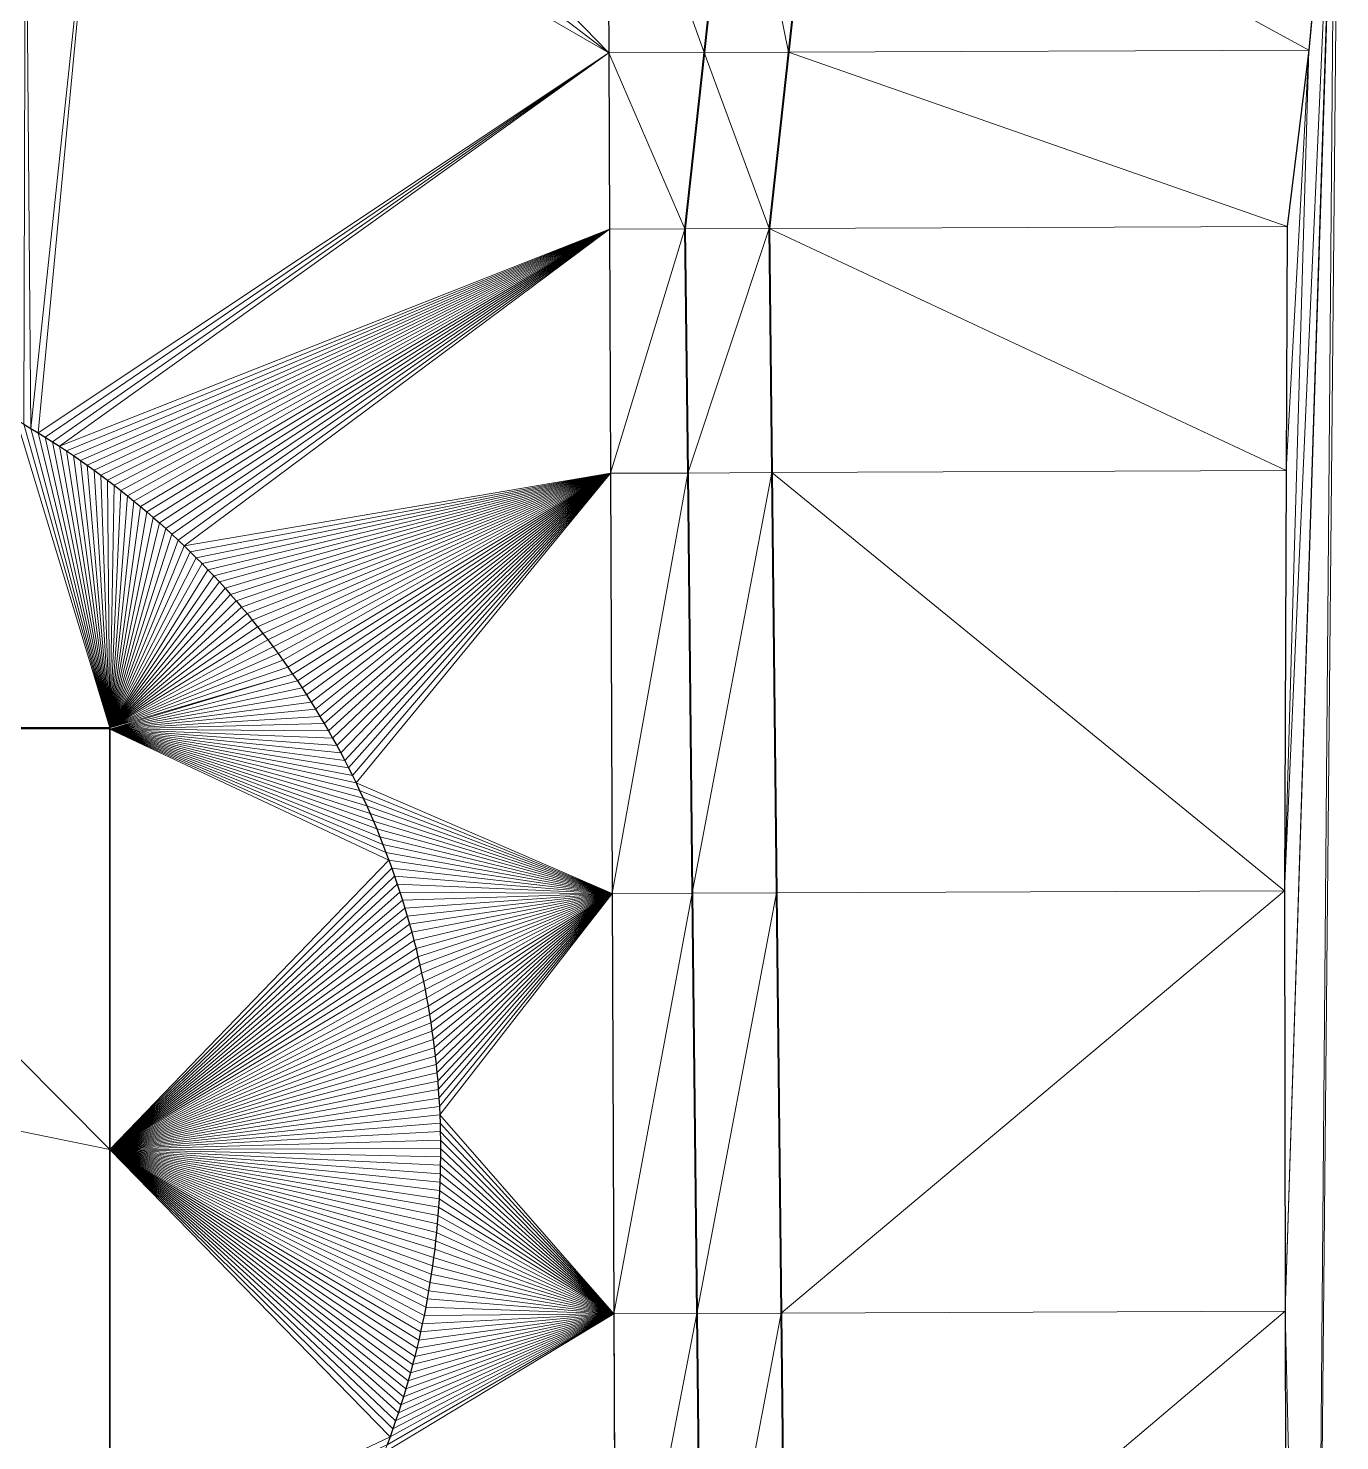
# Model space of a CAD drawing. Header units: metres. Extents: x 246428 to 246884, y 7418966 to 7419490.
# Drawn here: x 246868.33 to 246883.92, y 7419378 to 7419394.8 of the extents above; entities that cross this region are included whole.
import ezdxf

# ---------------------------------------------------------------- set-up
doc = ezdxf.new("R2010")
doc.units = ezdxf.units.M
doc.linetypes.add('blank name', pattern=[0])
doc.linetypes.add('HIDDEN', pattern=[9.525, 6.35, -3.175])
doc.layers.add('_12D_UNMAPPED', color=7, linetype='Continuous')
for name, color, linetype, lineweight in [('BATTER', 250, 'HIDDEN', 25), ('DRAINAGE_SWALE', 7, 'CHANNEL_DASHDOT_X4', 40), ('GRADELINES', 250, 'HIDDEN', 25), ('MISC_PATHS', 7, 'Continuous', 35)]:
    doc.layers.add(name, color=color, linetype=linetype, lineweight=lineweight)
doc.layers.add('KERB_BACK', color=7, linetype='Continuous', lineweight=35, true_color=0x5fd2ff)
doc.styles.get("Standard").update_dxf_attribs({"font": 'romans.shx', "width": 0.65})
doc.linetypes.add('CHANNEL_DASHDOT_X4', pattern='A,6,-1,1,-1,0.004,[">",Standard,S=4,R=0,X=0,Y=-1.7144],0.004,1,-1,6,-1,1,-1', length=20.008)

msp = doc.modelspace()

# ---------------------------------------------------------------- linework, layer by layer
at = {"layer": '_12D_UNMAPPED', "color": 3, "linetype": 'blank name', "lineweight": 0}
for points in [[(246883.922, 7419399.855, 37.561), (246883.6, 7419365.72, 37.679), (246883.865, 7419397.897, 37.592)], [(246875.231, 7419394.509, 36.38), (246870.108, 7419398.421, 36.586), (246871.014, 7419398.846, 36.576)], [(246875.218, 7419397.725, 36.455), (246875.231, 7419394.509, 36.38), (246871.014, 7419398.846, 36.576)], [(246875.231, 7419394.509, 36.38), (246869.203, 7419397.996, 36.596), (246870.108, 7419398.421, 36.586)], [(246868.362, 7419390.042, 36.398), (246868.298, 7419397.572, 36.606), (246869.203, 7419397.996, 36.596)], [(246868.448, 7419389.99, 36.398), (246868.362, 7419390.042, 36.398), (246869.203, 7419397.996, 36.596)], [(246868.448, 7419389.99, 36.398), (246869.203, 7419397.996, 36.596), (246875.231, 7419394.509, 36.38)], [(246883.6, 7419365.72, 37.679), (246883.272, 7419379.541, 37.648), (246883.865, 7419397.897, 37.592)], [(246883.865, 7419397.897, 37.592), (246883.272, 7419379.541, 37.648), (246883.854, 7419397.759, 37.593)], [(246875.218, 7419397.725, 36.455), (246876.72, 7419397.731, 36.079), (246876.367, 7419394.513, 36.096)], [(246875.231, 7419394.509, 36.38), (246875.218, 7419397.725, 36.455), (246876.367, 7419394.513, 36.096)], [(246876.367, 7419394.513, 36.096), (246876.72, 7419397.731, 36.079), (246877.367, 7419394.517, 36.076)], [(246876.72, 7419397.731, 36.079), (246877.72, 7419397.735, 36.059), (246877.367, 7419394.517, 36.076)], [(246877.367, 7419394.517, 36.076), (246877.72, 7419397.735, 36.059), (246883.554, 7419394.542, 37.622)], [(246877.72, 7419397.735, 36.059), (246883.854, 7419397.759, 37.593), (246883.554, 7419394.542, 37.622)], [(246883.272, 7419379.541, 37.648), (246883.264, 7419384.541, 37.635), (246883.854, 7419397.759, 37.593)], [(246883.854, 7419397.759, 37.593), (246883.264, 7419384.541, 37.635), (246883.554, 7419394.542, 37.622)], [(246868.362, 7419390.042, 36.398), (246868.276, 7419390.093, 36.399), (246868.298, 7419397.572, 36.606)], [(246877.367, 7419394.517, 36.076), (246883.554, 7419394.542, 37.622), (246883.298, 7419392.444, 37.626)], [(246883.264, 7419384.541, 37.635), (246883.285, 7419389.541, 37.63), (246883.554, 7419394.542, 37.622)], [(246883.554, 7419394.542, 37.622), (246883.285, 7419389.541, 37.63), (246883.298, 7419392.444, 37.626)], [(246868.533, 7419389.937, 36.398), (246868.448, 7419389.99, 36.398), (246875.231, 7419394.509, 36.38)], [(246868.618, 7419389.884, 36.398), (246868.533, 7419389.937, 36.398), (246875.231, 7419394.509, 36.38)], [(246868.702, 7419389.83, 36.397), (246868.618, 7419389.884, 36.398), (246875.231, 7419394.509, 36.38)], [(246868.702, 7419389.83, 36.397), (246875.231, 7419394.509, 36.38), (246875.239, 7419392.412, 36.331)], [(246875.231, 7419394.509, 36.38), (246876.367, 7419394.513, 36.096), (246876.137, 7419392.415, 36.106)], [(246875.239, 7419392.412, 36.331), (246875.231, 7419394.509, 36.38), (246876.137, 7419392.415, 36.106)], [(246876.137, 7419392.415, 36.106), (246876.367, 7419394.513, 36.096), (246877.137, 7419392.419, 36.086)], [(246876.367, 7419394.513, 36.096), (246877.367, 7419394.517, 36.076), (246877.137, 7419392.419, 36.086)], [(246877.137, 7419392.419, 36.086), (246877.367, 7419394.517, 36.076), (246883.298, 7419392.444, 37.626)], [(246868.785, 7419389.775, 36.397), (246868.702, 7419389.83, 36.397), (246875.239, 7419392.412, 36.331)], [(246868.868, 7419389.719, 36.397), (246868.785, 7419389.775, 36.397), (246875.239, 7419392.412, 36.331)], [(246868.95, 7419389.662, 36.397), (246868.868, 7419389.719, 36.397), (246875.239, 7419392.412, 36.331)], [(246869.032, 7419389.604, 36.397), (246868.95, 7419389.662, 36.397), (246875.239, 7419392.412, 36.331)], [(246869.113, 7419389.546, 36.396), (246869.032, 7419389.604, 36.397), (246875.239, 7419392.412, 36.331)], [(246869.194, 7419389.487, 36.396), (246869.113, 7419389.546, 36.396), (246875.239, 7419392.412, 36.331)], [(246869.274, 7419389.427, 36.396), (246869.194, 7419389.487, 36.396), (246875.239, 7419392.412, 36.331)], [(246869.353, 7419389.366, 36.396), (246869.274, 7419389.427, 36.396), (246875.239, 7419392.412, 36.331)], [(246869.432, 7419389.304, 36.396), (246869.353, 7419389.366, 36.396), (246875.239, 7419392.412, 36.331)], [(246869.51, 7419389.242, 36.395), (246869.432, 7419389.304, 36.396), (246875.239, 7419392.412, 36.331)], [(246869.587, 7419389.179, 36.395), (246869.51, 7419389.242, 36.395), (246875.239, 7419392.412, 36.331)], [(246869.664, 7419389.115, 36.395), (246869.587, 7419389.179, 36.395), (246875.239, 7419392.412, 36.331)], [(246869.741, 7419389.05, 36.395), (246869.664, 7419389.115, 36.395), (246875.239, 7419392.412, 36.331)], [(246869.816, 7419388.984, 36.395), (246869.741, 7419389.05, 36.395), (246875.239, 7419392.412, 36.331)], [(246869.891, 7419388.918, 36.395), (246869.816, 7419388.984, 36.395), (246875.239, 7419392.412, 36.331)], [(246869.965, 7419388.851, 36.395), (246869.891, 7419388.918, 36.395), (246875.239, 7419392.412, 36.331)], [(246870.039, 7419388.784, 36.395), (246869.965, 7419388.851, 36.395), (246875.239, 7419392.412, 36.331)], [(246870.112, 7419388.715, 36.395), (246870.039, 7419388.784, 36.395), (246875.239, 7419392.412, 36.331)], [(246870.184, 7419388.646, 36.394), (246870.112, 7419388.715, 36.395), (246875.239, 7419392.412, 36.331)], [(246875.251, 7419389.509, 36.35), (246870.184, 7419388.646, 36.394), (246875.239, 7419392.412, 36.331)], [(246875.251, 7419389.509, 36.35), (246875.239, 7419392.412, 36.331), (246876.137, 7419392.415, 36.106)], [(246876.17, 7419389.512, 36.121), (246875.251, 7419389.509, 36.35), (246876.137, 7419392.415, 36.106)], [(246876.17, 7419389.512, 36.121), (246876.137, 7419392.415, 36.106), (246877.137, 7419392.419, 36.086)], [(246877.17, 7419389.517, 36.101), (246876.17, 7419389.512, 36.121), (246877.137, 7419392.419, 36.086)], [(246883.285, 7419389.541, 37.63), (246877.137, 7419392.419, 36.086), (246883.298, 7419392.444, 37.626)], [(246883.285, 7419389.541, 37.63), (246877.17, 7419389.517, 36.101), (246877.137, 7419392.419, 36.086)], [(246869.3, 7419386.481, 36.416), (246864.317, 7419386.481, 36.452), (246868.19, 7419390.143, 36.399)], [(246869.3, 7419386.481, 36.416), (246868.19, 7419390.143, 36.399), (246868.276, 7419390.093, 36.399)], [(246869.3, 7419386.481, 36.416), (246868.276, 7419390.093, 36.399), (246868.362, 7419390.042, 36.398)], [(246869.3, 7419386.481, 36.416), (246868.362, 7419390.042, 36.398), (246868.448, 7419389.99, 36.398)], [(246869.3, 7419386.481, 36.416), (246868.448, 7419389.99, 36.398), (246868.533, 7419389.937, 36.398)], [(246869.3, 7419386.481, 36.416), (246868.533, 7419389.937, 36.398), (246868.618, 7419389.884, 36.398)], [(246869.3, 7419386.481, 36.416), (246868.618, 7419389.884, 36.398), (246868.702, 7419389.83, 36.397)], [(246869.3, 7419386.481, 36.416), (246868.702, 7419389.83, 36.397), (246868.785, 7419389.775, 36.397)], [(246869.3, 7419386.481, 36.416), (246868.785, 7419389.775, 36.397), (246868.868, 7419389.719, 36.397)], [(246869.3, 7419386.481, 36.416), (246868.868, 7419389.719, 36.397), (246868.95, 7419389.662, 36.397)], [(246869.3, 7419386.481, 36.416), (246868.95, 7419389.662, 36.397), (246869.032, 7419389.604, 36.397)], [(246869.3, 7419386.481, 36.416), (246869.032, 7419389.604, 36.397), (246869.113, 7419389.546, 36.396)], [(246869.3, 7419386.481, 36.416), (246869.113, 7419389.546, 36.396), (246869.194, 7419389.487, 36.396)], [(246869.3, 7419386.481, 36.416), (246869.194, 7419389.487, 36.396), (246869.274, 7419389.427, 36.396)], [(246870.184, 7419388.646, 36.394), (246875.251, 7419389.509, 36.35), (246870.256, 7419388.576, 36.394)], [(246870.256, 7419388.576, 36.394), (246875.251, 7419389.509, 36.35), (246870.326, 7419388.505, 36.394)], [(246870.326, 7419388.505, 36.394), (246875.251, 7419389.509, 36.35), (246870.396, 7419388.434, 36.394)], [(246870.396, 7419388.434, 36.394), (246875.251, 7419389.509, 36.35), (246870.466, 7419388.362, 36.394)], [(246870.466, 7419388.362, 36.394), (246875.251, 7419389.509, 36.35), (246870.535, 7419388.289, 36.394)], [(246870.535, 7419388.289, 36.394), (246875.251, 7419389.509, 36.35), (246870.603, 7419388.216, 36.394)], [(246870.603, 7419388.216, 36.394), (246875.251, 7419389.509, 36.35), (246870.67, 7419388.142, 36.394)], [(246870.67, 7419388.142, 36.394), (246875.251, 7419389.509, 36.35), (246870.736, 7419388.067, 36.394)], [(246870.736, 7419388.067, 36.394), (246875.251, 7419389.509, 36.35), (246870.802, 7419387.992, 36.394)], [(246870.802, 7419387.992, 36.394), (246875.251, 7419389.509, 36.35), (246870.867, 7419387.916, 36.394)], [(246870.867, 7419387.916, 36.394), (246875.251, 7419389.509, 36.35), (246870.931, 7419387.839, 36.394)], [(246870.931, 7419387.839, 36.394), (246875.251, 7419389.509, 36.35), (246870.994, 7419387.762, 36.394)], [(246870.994, 7419387.762, 36.394), (246875.251, 7419389.509, 36.35), (246871.057, 7419387.684, 36.395)], [(246871.057, 7419387.684, 36.395), (246875.251, 7419389.509, 36.35), (246871.119, 7419387.605, 36.395)], [(246871.119, 7419387.605, 36.395), (246875.251, 7419389.509, 36.35), (246871.18, 7419387.526, 36.395)], [(246871.18, 7419387.526, 36.395), (246875.251, 7419389.509, 36.35), (246871.24, 7419387.446, 36.395)], [(246871.24, 7419387.446, 36.395), (246875.251, 7419389.509, 36.35), (246871.3, 7419387.366, 36.395)], [(246871.3, 7419387.366, 36.395), (246875.251, 7419389.509, 36.35), (246871.358, 7419387.285, 36.395)], [(246871.358, 7419387.285, 36.395), (246875.251, 7419389.509, 36.35), (246871.416, 7419387.204, 36.395)], [(246871.416, 7419387.204, 36.395), (246875.251, 7419389.509, 36.35), (246871.473, 7419387.121, 36.395)], [(246871.473, 7419387.121, 36.395), (246875.251, 7419389.509, 36.35), (246871.53, 7419387.039, 36.395)], [(246871.53, 7419387.039, 36.395), (246875.251, 7419389.509, 36.35), (246871.585, 7419386.955, 36.396)], [(246871.585, 7419386.955, 36.396), (246875.251, 7419389.509, 36.35), (246871.639, 7419386.872, 36.396)], [(246871.639, 7419386.872, 36.396), (246875.251, 7419389.509, 36.35), (246871.693, 7419386.787, 36.396)], [(246871.693, 7419386.787, 36.396), (246875.251, 7419389.509, 36.35), (246871.746, 7419386.702, 36.396)], [(246871.746, 7419386.702, 36.396), (246875.251, 7419389.509, 36.35), (246871.798, 7419386.617, 36.396)], [(246871.798, 7419386.617, 36.396), (246875.251, 7419389.509, 36.35), (246871.849, 7419386.531, 36.396)], [(246871.849, 7419386.531, 36.396), (246875.251, 7419389.509, 36.35), (246871.899, 7419386.445, 36.397)], [(246871.899, 7419386.445, 36.397), (246875.251, 7419389.509, 36.35), (246871.949, 7419386.358, 36.397)], [(246871.949, 7419386.358, 36.397), (246875.251, 7419389.509, 36.35), (246871.997, 7419386.27, 36.397)], [(246871.997, 7419386.27, 36.397), (246875.251, 7419389.509, 36.35), (246872.045, 7419386.182, 36.397)], [(246872.045, 7419386.182, 36.397), (246875.251, 7419389.509, 36.35), (246872.092, 7419386.094, 36.398)], [(246872.092, 7419386.094, 36.398), (246875.251, 7419389.509, 36.35), (246872.138, 7419386.005, 36.398)], [(246872.138, 7419386.005, 36.398), (246875.251, 7419389.509, 36.35), (246872.183, 7419385.916, 36.398)], [(246872.183, 7419385.916, 36.398), (246875.251, 7419389.509, 36.35), (246872.227, 7419385.826, 36.398)], [(246875.251, 7419389.509, 36.35), (246875.271, 7419384.509, 36.384), (246872.227, 7419385.826, 36.398)], [(246875.271, 7419384.509, 36.384), (246875.251, 7419389.509, 36.35), (246876.17, 7419389.512, 36.121)], [(246875.271, 7419384.509, 36.384), (246876.17, 7419389.512, 36.121), (246876.225, 7419384.513, 36.146)], [(246876.225, 7419384.513, 36.146), (246876.17, 7419389.512, 36.121), (246877.17, 7419389.517, 36.101)], [(246876.225, 7419384.513, 36.146), (246877.17, 7419389.517, 36.101), (246877.225, 7419384.517, 36.126)], [(246877.17, 7419389.517, 36.101), (246883.285, 7419389.541, 37.63), (246883.264, 7419384.541, 37.635)], [(246877.225, 7419384.517, 36.126), (246877.17, 7419389.517, 36.101), (246883.264, 7419384.541, 37.635)], [(246869.3, 7419386.481, 36.416), (246869.274, 7419389.427, 36.396), (246869.353, 7419389.366, 36.396)], [(246869.3, 7419386.481, 36.416), (246869.353, 7419389.366, 36.396), (246869.432, 7419389.304, 36.396)], [(246869.3, 7419386.481, 36.416), (246869.432, 7419389.304, 36.396), (246869.51, 7419389.242, 36.395)], [(246869.3, 7419386.481, 36.416), (246869.51, 7419389.242, 36.395), (246869.587, 7419389.179, 36.395)], [(246869.3, 7419386.481, 36.416), (246869.587, 7419389.179, 36.395), (246869.664, 7419389.115, 36.395)], [(246869.3, 7419386.481, 36.416), (246869.664, 7419389.115, 36.395), (246869.741, 7419389.05, 36.395)], [(246869.3, 7419386.481, 36.416), (246869.741, 7419389.05, 36.395), (246869.816, 7419388.984, 36.395)], [(246869.3, 7419386.481, 36.416), (246869.816, 7419388.984, 36.395), (246869.891, 7419388.918, 36.395)], [(246869.3, 7419386.481, 36.416), (246869.891, 7419388.918, 36.395), (246869.965, 7419388.851, 36.395)], [(246869.3, 7419386.481, 36.416), (246869.965, 7419388.851, 36.395), (246870.039, 7419388.784, 36.395)], [(246869.3, 7419386.481, 36.416), (246870.039, 7419388.784, 36.395), (246870.112, 7419388.715, 36.395)], [(246869.3, 7419386.481, 36.416), (246870.112, 7419388.715, 36.395), (246870.184, 7419388.646, 36.394)], [(246869.3, 7419386.481, 36.416), (246870.184, 7419388.646, 36.394), (246870.256, 7419388.576, 36.394)], [(246869.3, 7419386.481, 36.416), (246870.256, 7419388.576, 36.394), (246870.326, 7419388.505, 36.394)], [(246869.3, 7419386.481, 36.416), (246870.326, 7419388.505, 36.394), (246870.396, 7419388.434, 36.394)], [(246869.3, 7419386.481, 36.416), (246870.396, 7419388.434, 36.394), (246870.466, 7419388.362, 36.394)], [(246869.3, 7419386.481, 36.416), (246870.466, 7419388.362, 36.394), (246870.535, 7419388.289, 36.394)], [(246869.3, 7419386.481, 36.416), (246870.535, 7419388.289, 36.394), (246870.603, 7419388.216, 36.394)], [(246869.3, 7419386.481, 36.416), (246870.603, 7419388.216, 36.394), (246870.67, 7419388.142, 36.394)], [(246869.3, 7419386.481, 36.416), (246870.67, 7419388.142, 36.394), (246870.736, 7419388.067, 36.394)], [(246869.3, 7419386.481, 36.416), (246870.736, 7419388.067, 36.394), (246870.802, 7419387.992, 36.394)], [(246869.3, 7419386.481, 36.416), (246870.802, 7419387.992, 36.394), (246870.867, 7419387.916, 36.394)], [(246869.3, 7419386.481, 36.416), (246870.867, 7419387.916, 36.394), (246870.931, 7419387.839, 36.394)], [(246869.3, 7419386.481, 36.416), (246870.931, 7419387.839, 36.394), (246870.994, 7419387.762, 36.394)], [(246869.3, 7419386.481, 36.416), (246870.994, 7419387.762, 36.394), (246871.057, 7419387.684, 36.395)], [(246869.3, 7419386.481, 36.416), (246871.057, 7419387.684, 36.395), (246871.119, 7419387.605, 36.395)], [(246869.3, 7419386.481, 36.416), (246871.119, 7419387.605, 36.395), (246871.18, 7419387.526, 36.395)], [(246869.3, 7419386.481, 36.416), (246871.18, 7419387.526, 36.395), (246871.24, 7419387.446, 36.395)], [(246869.3, 7419386.481, 36.416), (246871.24, 7419387.446, 36.395), (246871.3, 7419387.366, 36.395)], [(246869.3, 7419386.481, 36.416), (246871.3, 7419387.366, 36.395), (246871.358, 7419387.285, 36.395)], [(246869.3, 7419386.481, 36.416), (246871.358, 7419387.285, 36.395), (246871.416, 7419387.204, 36.395)], [(246869.3, 7419386.481, 36.416), (246871.416, 7419387.204, 36.395), (246871.473, 7419387.121, 36.395)], [(246869.3, 7419386.464, 36.416), (246869.3, 7419386.481, 36.416), (246871.473, 7419387.121, 36.395)], [(246869.3, 7419386.464, 36.416), (246871.473, 7419387.121, 36.395), (246871.53, 7419387.039, 36.395)], [(246869.3, 7419386.464, 36.416), (246871.53, 7419387.039, 36.395), (246871.585, 7419386.955, 36.396)], [(246869.3, 7419386.464, 36.416), (246871.585, 7419386.955, 36.396), (246871.639, 7419386.872, 36.396)], [(246869.3, 7419386.464, 36.416), (246871.639, 7419386.872, 36.396), (246871.693, 7419386.787, 36.396)], [(246869.3, 7419386.464, 36.416), (246871.693, 7419386.787, 36.396), (246871.746, 7419386.702, 36.396)], [(246869.3, 7419386.464, 36.416), (246871.746, 7419386.702, 36.396), (246871.798, 7419386.617, 36.396)], [(246859.2, 7419383.53, 36.51), (246864.317, 7419386.481, 36.452), (246869.3, 7419381.464, 36.45)], [(246864.317, 7419386.481, 36.452), (246869.3, 7419386.464, 36.416), (246869.3, 7419381.464, 36.45)], [(246864.317, 7419386.481, 36.452), (246869.3, 7419386.481, 36.416), (246869.3, 7419386.464, 36.416)], [(246869.3, 7419386.464, 36.416), (246871.798, 7419386.617, 36.396), (246871.849, 7419386.531, 36.396)], [(246869.3, 7419386.464, 36.416), (246871.849, 7419386.531, 36.396), (246871.899, 7419386.445, 36.397)], [(246869.3, 7419386.464, 36.416), (246872.394, 7419385.463, 36.4), (246872.434, 7419385.371, 36.4)], [(246869.3, 7419386.464, 36.416), (246872.434, 7419385.371, 36.4), (246872.473, 7419385.279, 36.4)], [(246869.3, 7419386.464, 36.416), (246871.899, 7419386.445, 36.397), (246871.949, 7419386.358, 36.397)], [(246869.3, 7419386.464, 36.416), (246871.949, 7419386.358, 36.397), (246871.997, 7419386.27, 36.397)], [(246869.3, 7419386.464, 36.416), (246871.997, 7419386.27, 36.397), (246872.045, 7419386.182, 36.397)], [(246869.3, 7419386.464, 36.416), (246872.045, 7419386.182, 36.397), (246872.092, 7419386.094, 36.398)], [(246869.3, 7419386.464, 36.416), (246872.092, 7419386.094, 36.398), (246872.138, 7419386.005, 36.398)], [(246869.3, 7419386.464, 36.416), (246872.138, 7419386.005, 36.398), (246872.183, 7419385.916, 36.398)], [(246869.3, 7419386.464, 36.416), (246872.183, 7419385.916, 36.398), (246872.227, 7419385.826, 36.398)], [(246869.3, 7419386.464, 36.416), (246872.227, 7419385.826, 36.398), (246872.27, 7419385.736, 36.399)], [(246869.3, 7419386.464, 36.416), (246872.27, 7419385.736, 36.399), (246872.313, 7419385.645, 36.399)], [(246869.3, 7419386.464, 36.416), (246872.313, 7419385.645, 36.399), (246872.354, 7419385.554, 36.399)], [(246869.3, 7419386.464, 36.416), (246872.354, 7419385.554, 36.399), (246872.394, 7419385.463, 36.4)], [(246869.3, 7419386.464, 36.416), (246872.473, 7419385.279, 36.4), (246872.51, 7419385.186, 36.401)], [(246869.3, 7419386.464, 36.416), (246872.51, 7419385.186, 36.401), (246872.547, 7419385.093, 36.401)], [(246869.3, 7419386.464, 36.416), (246872.547, 7419385.093, 36.401), (246872.583, 7419385, 36.401)], [(246869.3, 7419386.464, 36.416), (246872.583, 7419385, 36.401), (246872.618, 7419384.906, 36.402)], [(246869.3, 7419381.464, 36.45), (246869.3, 7419386.464, 36.416), (246872.618, 7419384.906, 36.402)], [(246872.227, 7419385.826, 36.398), (246875.271, 7419384.509, 36.384), (246872.27, 7419385.736, 36.399)], [(246872.27, 7419385.736, 36.399), (246875.271, 7419384.509, 36.384), (246872.313, 7419385.645, 36.399)], [(246872.313, 7419385.645, 36.399), (246875.271, 7419384.509, 36.384), (246872.354, 7419385.554, 36.399)], [(246872.354, 7419385.554, 36.399), (246875.271, 7419384.509, 36.384), (246872.394, 7419385.463, 36.4)], [(246872.394, 7419385.463, 36.4), (246875.271, 7419384.509, 36.384), (246872.434, 7419385.371, 36.4)], [(246872.434, 7419385.371, 36.4), (246875.271, 7419384.509, 36.384), (246872.473, 7419385.279, 36.4)], [(246872.473, 7419385.279, 36.4), (246875.271, 7419384.509, 36.384), (246872.51, 7419385.186, 36.401)], [(246872.51, 7419385.186, 36.401), (246875.271, 7419384.509, 36.384), (246872.547, 7419385.093, 36.401)], [(246872.547, 7419385.093, 36.401), (246875.271, 7419384.509, 36.384), (246872.583, 7419385, 36.401)], [(246872.583, 7419385, 36.401), (246875.271, 7419384.509, 36.384), (246872.618, 7419384.906, 36.402)], [(246869.3, 7419381.464, 36.45), (246872.618, 7419384.906, 36.402), (246872.652, 7419384.812, 36.402)], [(246869.3, 7419381.464, 36.45), (246872.652, 7419384.812, 36.402), (246872.685, 7419384.718, 36.403)], [(246872.618, 7419384.906, 36.402), (246875.271, 7419384.509, 36.384), (246872.652, 7419384.812, 36.402)], [(246872.652, 7419384.812, 36.402), (246875.271, 7419384.509, 36.384), (246872.685, 7419384.718, 36.403)], [(246869.3, 7419381.464, 36.45), (246872.685, 7419384.718, 36.403), (246872.717, 7419384.623, 36.403)], [(246869.3, 7419381.464, 36.45), (246872.717, 7419384.623, 36.403), (246872.748, 7419384.528, 36.403)], [(246872.685, 7419384.718, 36.403), (246875.271, 7419384.509, 36.384), (246872.717, 7419384.623, 36.403)], [(246872.717, 7419384.623, 36.403), (246875.271, 7419384.509, 36.384), (246872.748, 7419384.528, 36.403)], [(246869.3, 7419381.464, 36.45), (246872.748, 7419384.528, 36.403), (246872.779, 7419384.433, 36.404)], [(246872.748, 7419384.528, 36.403), (246875.271, 7419384.509, 36.384), (246872.779, 7419384.433, 36.404)], [(246872.779, 7419384.433, 36.404), (246875.271, 7419384.509, 36.384), (246872.808, 7419384.337, 36.404)], [(246872.808, 7419384.337, 36.404), (246875.271, 7419384.509, 36.384), (246872.836, 7419384.241, 36.405)], [(246872.836, 7419384.241, 36.405), (246875.271, 7419384.509, 36.384), (246872.864, 7419384.145, 36.405)], [(246872.864, 7419384.145, 36.405), (246875.271, 7419384.509, 36.384), (246872.89, 7419384.049, 36.406)], [(246872.89, 7419384.049, 36.406), (246875.271, 7419384.509, 36.384), (246872.915, 7419383.952, 36.406)], [(246872.915, 7419383.952, 36.406), (246875.271, 7419384.509, 36.384), (246872.94, 7419383.855, 36.407)], [(246872.94, 7419383.855, 36.407), (246875.271, 7419384.509, 36.384), (246872.963, 7419383.758, 36.407)], [(246872.963, 7419383.758, 36.407), (246875.271, 7419384.509, 36.384), (246872.986, 7419383.66, 36.407)], [(246872.986, 7419383.66, 36.407), (246875.271, 7419384.509, 36.384), (246873.007, 7419383.563, 36.408)], [(246873.007, 7419383.563, 36.408), (246875.271, 7419384.509, 36.384), (246873.028, 7419383.465, 36.409)], [(246873.028, 7419383.465, 36.409), (246875.271, 7419384.509, 36.384), (246873.047, 7419383.367, 36.409)], [(246873.047, 7419383.367, 36.409), (246875.271, 7419384.509, 36.384), (246873.066, 7419383.268, 36.41)], [(246873.066, 7419383.268, 36.41), (246875.271, 7419384.509, 36.384), (246873.084, 7419383.17, 36.41)], [(246873.084, 7419383.17, 36.41), (246875.271, 7419384.509, 36.384), (246873.1, 7419383.071, 36.411)], [(246873.1, 7419383.071, 36.411), (246875.271, 7419384.509, 36.384), (246873.116, 7419382.973, 36.411)], [(246873.116, 7419382.973, 36.411), (246875.271, 7419384.509, 36.384), (246873.13, 7419382.874, 36.412)], [(246873.13, 7419382.874, 36.412), (246875.271, 7419384.509, 36.384), (246873.144, 7419382.775, 36.412)], [(246873.144, 7419382.775, 36.412), (246875.271, 7419384.509, 36.384), (246873.157, 7419382.675, 36.413)], [(246873.157, 7419382.675, 36.413), (246875.271, 7419384.509, 36.384), (246873.168, 7419382.576, 36.413)], [(246873.168, 7419382.576, 36.413), (246875.271, 7419384.509, 36.384), (246873.179, 7419382.477, 36.414)], [(246873.179, 7419382.477, 36.414), (246875.271, 7419384.509, 36.384), (246873.189, 7419382.377, 36.415)], [(246873.189, 7419382.377, 36.415), (246875.271, 7419384.509, 36.384), (246873.198, 7419382.277, 36.415)], [(246873.198, 7419382.277, 36.415), (246875.271, 7419384.509, 36.384), (246873.205, 7419382.178, 36.416)], [(246873.205, 7419382.178, 36.416), (246875.271, 7419384.509, 36.384), (246873.212, 7419382.078, 36.417)], [(246873.212, 7419382.078, 36.417), (246875.271, 7419384.509, 36.384), (246873.218, 7419381.978, 36.417)], [(246873.218, 7419381.978, 36.417), (246875.271, 7419384.509, 36.384), (246873.222, 7419381.878, 36.418)], [(246875.271, 7419384.509, 36.384), (246875.291, 7419379.509, 36.418), (246873.222, 7419381.878, 36.418)], [(246875.271, 7419384.509, 36.384), (246876.225, 7419384.513, 36.146), (246875.291, 7419379.509, 36.418)], [(246875.291, 7419379.509, 36.418), (246876.225, 7419384.513, 36.146), (246876.28, 7419379.513, 36.171)], [(246876.28, 7419379.513, 36.171), (246876.225, 7419384.513, 36.146), (246877.225, 7419384.517, 36.126)], [(246876.28, 7419379.513, 36.171), (246877.225, 7419384.517, 36.126), (246877.28, 7419379.517, 36.151)], [(246877.28, 7419379.517, 36.151), (246877.225, 7419384.517, 36.126), (246883.264, 7419384.541, 37.635)], [(246877.28, 7419379.517, 36.151), (246883.264, 7419384.541, 37.635), (246883.272, 7419379.541, 37.648)], [(246869.3, 7419381.464, 36.45), (246872.779, 7419384.433, 36.404), (246872.808, 7419384.337, 36.404)], [(246869.3, 7419381.464, 36.45), (246872.808, 7419384.337, 36.404), (246872.836, 7419384.241, 36.405)], [(246869.3, 7419381.464, 36.45), (246872.836, 7419384.241, 36.405), (246872.864, 7419384.145, 36.405)], [(246869.3, 7419381.464, 36.45), (246872.864, 7419384.145, 36.405), (246872.89, 7419384.049, 36.406)], [(246869.3, 7419381.464, 36.45), (246872.89, 7419384.049, 36.406), (246872.915, 7419383.952, 36.406)], [(246869.3, 7419381.464, 36.45), (246872.915, 7419383.952, 36.406), (246872.94, 7419383.855, 36.407)], [(246869.3, 7419381.464, 36.45), (246872.94, 7419383.855, 36.407), (246872.963, 7419383.758, 36.407)], [(246869.3, 7419381.464, 36.45), (246872.963, 7419383.758, 36.407), (246872.986, 7419383.66, 36.407)], [(246869.3, 7419381.464, 36.45), (246872.986, 7419383.66, 36.407), (246873.007, 7419383.563, 36.408)], [(246859.2, 7419383.53, 36.51), (246869.3, 7419381.464, 36.45), (246869.3, 7419376.464, 36.483)], [(246861.693, 7419369.071, 36.589), (246859.2, 7419383.53, 36.51), (246869.3, 7419376.464, 36.483)], [(246869.3, 7419381.464, 36.45), (246873.007, 7419383.563, 36.408), (246873.028, 7419383.465, 36.409)], [(246869.3, 7419381.464, 36.45), (246873.028, 7419383.465, 36.409), (246873.047, 7419383.367, 36.409)], [(246869.3, 7419381.464, 36.45), (246873.047, 7419383.367, 36.409), (246873.066, 7419383.268, 36.41)], [(246869.3, 7419381.464, 36.45), (246873.066, 7419383.268, 36.41), (246873.084, 7419383.17, 36.41)], [(246869.3, 7419381.464, 36.45), (246873.084, 7419383.17, 36.41), (246873.1, 7419383.071, 36.411)], [(246869.3, 7419381.464, 36.45), (246873.1, 7419383.071, 36.411), (246873.116, 7419382.973, 36.411)], [(246869.3, 7419381.464, 36.45), (246873.116, 7419382.973, 36.411), (246873.13, 7419382.874, 36.412)], [(246869.3, 7419381.464, 36.45), (246873.13, 7419382.874, 36.412), (246873.144, 7419382.775, 36.412)], [(246869.3, 7419381.464, 36.45), (246873.144, 7419382.775, 36.412), (246873.157, 7419382.675, 36.413)], [(246869.3, 7419381.464, 36.45), (246873.157, 7419382.675, 36.413), (246873.168, 7419382.576, 36.413)], [(246869.3, 7419381.464, 36.45), (246873.168, 7419382.576, 36.413), (246873.179, 7419382.477, 36.414)], [(246869.3, 7419381.464, 36.45), (246873.179, 7419382.477, 36.414), (246873.189, 7419382.377, 36.415)], [(246869.3, 7419381.464, 36.45), (246873.189, 7419382.377, 36.415), (246873.198, 7419382.277, 36.415)], [(246869.3, 7419381.464, 36.45), (246873.198, 7419382.277, 36.415), (246873.205, 7419382.178, 36.416)], [(246869.3, 7419381.464, 36.45), (246873.205, 7419382.178, 36.416), (246873.212, 7419382.078, 36.417)], [(246869.3, 7419381.464, 36.45), (246873.212, 7419382.078, 36.417), (246873.218, 7419381.978, 36.417)], [(246869.3, 7419381.464, 36.45), (246873.218, 7419381.978, 36.417), (246873.222, 7419381.878, 36.418)], [(246869.3, 7419381.464, 36.45), (246873.222, 7419381.878, 36.418), (246873.226, 7419381.778, 36.418)], [(246869.3, 7419381.464, 36.45), (246873.226, 7419381.778, 36.418), (246873.229, 7419381.678, 36.419)], [(246873.222, 7419381.878, 36.418), (246875.291, 7419379.509, 36.418), (246873.226, 7419381.778, 36.418)], [(246873.226, 7419381.778, 36.418), (246875.291, 7419379.509, 36.418), (246873.229, 7419381.678, 36.419)], [(246869.3, 7419381.464, 36.45), (246873.229, 7419381.678, 36.419), (246873.23, 7419381.578, 36.42)], [(246873.229, 7419381.678, 36.419), (246875.291, 7419379.509, 36.418), (246873.23, 7419381.578, 36.42)], [(246869.3, 7419381.464, 36.45), (246873.23, 7419381.578, 36.42), (246873.231, 7419381.478, 36.42)], [(246869.3, 7419381.464, 36.45), (246873.231, 7419381.478, 36.42), (246873.231, 7419381.378, 36.421)], [(246869.3, 7419381.464, 36.45), (246873.073, 7419379.688, 36.434), (246873.055, 7419379.589, 36.434)], [(246869.3, 7419381.464, 36.45), (246872.994, 7419379.296, 36.437), (246872.972, 7419379.198, 36.438)], [(246869.3, 7419381.464, 36.45), (246872.9, 7419378.907, 36.44), (246872.874, 7419378.81, 36.441)], [(246869.3, 7419381.464, 36.45), (246872.819, 7419378.618, 36.443), (246872.79, 7419378.522, 36.444)], [(246869.3, 7419381.464, 36.45), (246873.055, 7419379.589, 36.434), (246873.036, 7419379.491, 36.435)], [(246869.3, 7419381.464, 36.45), (246873.09, 7419379.786, 36.433), (246873.073, 7419379.688, 36.434)], [(246869.3, 7419381.464, 36.45), (246873.036, 7419379.491, 36.435), (246873.015, 7419379.393, 36.436)], [(246869.3, 7419381.464, 36.45), (246873.106, 7419379.885, 36.432), (246873.09, 7419379.786, 36.433)], [(246869.3, 7419381.464, 36.45), (246873.015, 7419379.393, 36.436), (246872.994, 7419379.296, 36.437)], [(246869.3, 7419381.464, 36.45), (246873.231, 7419381.378, 36.421), (246873.229, 7419381.278, 36.422)], [(246869.3, 7419381.464, 36.45), (246873.229, 7419381.278, 36.422), (246873.227, 7419381.178, 36.422)], [(246869.3, 7419381.464, 36.45), (246873.227, 7419381.178, 36.422), (246873.224, 7419381.078, 36.423)], [(246869.3, 7419381.464, 36.45), (246873.224, 7419381.078, 36.423), (246873.22, 7419380.979, 36.424)], [(246869.3, 7419381.464, 36.45), (246873.22, 7419380.979, 36.424), (246873.214, 7419380.879, 36.425)], [(246869.3, 7419381.464, 36.45), (246873.214, 7419380.879, 36.425), (246873.208, 7419380.779, 36.425)], [(246869.3, 7419381.464, 36.45), (246873.208, 7419380.779, 36.425), (246873.201, 7419380.679, 36.426)], [(246869.3, 7419381.464, 36.45), (246873.201, 7419380.679, 36.426), (246873.192, 7419380.58, 36.427)], [(246869.3, 7419381.464, 36.45), (246873.192, 7419380.58, 36.427), (246873.183, 7419380.48, 36.428)], [(246869.3, 7419381.464, 36.45), (246873.183, 7419380.48, 36.428), (246873.173, 7419380.38, 36.428)], [(246869.3, 7419381.464, 36.45), (246873.173, 7419380.38, 36.428), (246873.162, 7419380.281, 36.429)], [(246869.3, 7419381.464, 36.45), (246873.162, 7419380.281, 36.429), (246873.149, 7419380.182, 36.43)], [(246869.3, 7419381.464, 36.45), (246873.149, 7419380.182, 36.43), (246873.136, 7419380.083, 36.431)], [(246869.3, 7419381.464, 36.45), (246873.136, 7419380.083, 36.431), (246873.122, 7419379.984, 36.431)], [(246869.3, 7419381.464, 36.45), (246873.122, 7419379.984, 36.431), (246873.106, 7419379.885, 36.432)], [(246869.3, 7419381.464, 36.45), (246872.972, 7419379.198, 36.438), (246872.949, 7419379.101, 36.439)], [(246869.3, 7419381.464, 36.45), (246872.949, 7419379.101, 36.439), (246872.925, 7419379.004, 36.439)], [(246869.3, 7419381.464, 36.45), (246872.925, 7419379.004, 36.439), (246872.9, 7419378.907, 36.44)], [(246869.3, 7419381.464, 36.45), (246872.874, 7419378.81, 36.441), (246872.847, 7419378.714, 36.442)], [(246869.3, 7419381.464, 36.45), (246872.847, 7419378.714, 36.442), (246872.819, 7419378.618, 36.443)], [(246869.3, 7419381.464, 36.45), (246872.73, 7419378.332, 36.445), (246872.698, 7419378.237, 36.446)], [(246869.3, 7419381.464, 36.45), (246872.79, 7419378.522, 36.444), (246872.76, 7419378.427, 36.444)], [(246869.3, 7419381.464, 36.45), (246872.76, 7419378.427, 36.444), (246872.73, 7419378.332, 36.445)], [(246869.3, 7419381.464, 36.45), (246872.698, 7419378.237, 36.446), (246872.665, 7419378.142, 36.447)], [(246869.3, 7419376.464, 36.483), (246869.3, 7419381.464, 36.45), (246872.632, 7419378.048, 36.448)], [(246869.3, 7419381.464, 36.45), (246872.665, 7419378.142, 36.447), (246872.632, 7419378.048, 36.448)], [(246873.23, 7419381.578, 36.42), (246875.291, 7419379.509, 36.418), (246873.231, 7419381.478, 36.42)], [(246873.231, 7419381.478, 36.42), (246875.291, 7419379.509, 36.418), (246873.231, 7419381.378, 36.421)], [(246873.229, 7419381.278, 36.422), (246875.291, 7419379.509, 36.418), (246873.227, 7419381.178, 36.422)], [(246873.231, 7419381.378, 36.421), (246875.291, 7419379.509, 36.418), (246873.229, 7419381.278, 36.422)], [(246873.227, 7419381.178, 36.422), (246875.291, 7419379.509, 36.418), (246873.224, 7419381.078, 36.423)], [(246873.22, 7419380.979, 36.424), (246875.291, 7419379.509, 36.418), (246873.214, 7419380.879, 36.425)], [(246873.224, 7419381.078, 36.423), (246875.291, 7419379.509, 36.418), (246873.22, 7419380.979, 36.424)], [(246873.208, 7419380.779, 36.425), (246875.291, 7419379.509, 36.418), (246873.201, 7419380.679, 36.426)], [(246873.214, 7419380.879, 36.425), (246875.291, 7419379.509, 36.418), (246873.208, 7419380.779, 36.425)], [(246873.192, 7419380.58, 36.427), (246875.291, 7419379.509, 36.418), (246873.183, 7419380.48, 36.428)], [(246873.201, 7419380.679, 36.426), (246875.291, 7419379.509, 36.418), (246873.192, 7419380.58, 36.427)], [(246873.183, 7419380.48, 36.428), (246875.291, 7419379.509, 36.418), (246873.173, 7419380.38, 36.428)], [(246873.162, 7419380.281, 36.429), (246875.291, 7419379.509, 36.418), (246873.149, 7419380.182, 36.43)], [(246873.173, 7419380.38, 36.428), (246875.291, 7419379.509, 36.418), (246873.162, 7419380.281, 36.429)], [(246873.136, 7419380.083, 36.431), (246875.291, 7419379.509, 36.418), (246873.122, 7419379.984, 36.431)], [(246873.149, 7419380.182, 36.43), (246875.291, 7419379.509, 36.418), (246873.136, 7419380.083, 36.431)], [(246873.122, 7419379.984, 36.431), (246875.291, 7419379.509, 36.418), (246873.106, 7419379.885, 36.432)], [(246873.09, 7419379.786, 36.433), (246875.291, 7419379.509, 36.418), (246873.073, 7419379.688, 36.434)], [(246873.106, 7419379.885, 36.432), (246875.291, 7419379.509, 36.418), (246873.09, 7419379.786, 36.433)], [(246873.055, 7419379.589, 36.434), (246875.291, 7419379.509, 36.418), (246873.036, 7419379.491, 36.435)], [(246873.073, 7419379.688, 36.434), (246875.291, 7419379.509, 36.418), (246873.055, 7419379.589, 36.434)], [(246875.291, 7419379.509, 36.418), (246875.311, 7419374.509, 36.452), (246872.561, 7419377.861, 36.45)], [(246872.597, 7419377.954, 36.449), (246875.291, 7419379.509, 36.418), (246872.561, 7419377.861, 36.45)], [(246872.632, 7419378.048, 36.448), (246875.291, 7419379.509, 36.418), (246872.597, 7419377.954, 36.449)], [(246872.665, 7419378.142, 36.447), (246875.291, 7419379.509, 36.418), (246872.632, 7419378.048, 36.448)], [(246872.698, 7419378.237, 36.446), (246875.291, 7419379.509, 36.418), (246872.665, 7419378.142, 36.447)], [(246872.73, 7419378.332, 36.445), (246875.291, 7419379.509, 36.418), (246872.698, 7419378.237, 36.446)], [(246872.76, 7419378.427, 36.444), (246875.291, 7419379.509, 36.418), (246872.73, 7419378.332, 36.445)], [(246872.79, 7419378.522, 36.444), (246875.291, 7419379.509, 36.418), (246872.76, 7419378.427, 36.444)], [(246872.819, 7419378.618, 36.443), (246875.291, 7419379.509, 36.418), (246872.79, 7419378.522, 36.444)], [(246872.847, 7419378.714, 36.442), (246875.291, 7419379.509, 36.418), (246872.819, 7419378.618, 36.443)], [(246872.874, 7419378.81, 36.441), (246875.291, 7419379.509, 36.418), (246872.847, 7419378.714, 36.442)], [(246872.9, 7419378.907, 36.44), (246875.291, 7419379.509, 36.418), (246872.874, 7419378.81, 36.441)], [(246872.925, 7419379.004, 36.439), (246875.291, 7419379.509, 36.418), (246872.9, 7419378.907, 36.44)], [(246872.949, 7419379.101, 36.439), (246875.291, 7419379.509, 36.418), (246872.925, 7419379.004, 36.439)], [(246872.972, 7419379.198, 36.438), (246875.291, 7419379.509, 36.418), (246872.949, 7419379.101, 36.439)], [(246872.994, 7419379.296, 36.437), (246875.291, 7419379.509, 36.418), (246872.972, 7419379.198, 36.438)], [(246873.015, 7419379.393, 36.436), (246875.291, 7419379.509, 36.418), (246872.994, 7419379.296, 36.437)], [(246873.036, 7419379.491, 36.435), (246875.291, 7419379.509, 36.418), (246873.015, 7419379.393, 36.436)], [(246875.311, 7419374.509, 36.452), (246875.291, 7419379.509, 36.418), (246876.28, 7419379.513, 36.171)], [(246876.336, 7419374.513, 36.196), (246875.311, 7419374.509, 36.452), (246876.28, 7419379.513, 36.171)], [(246876.336, 7419374.513, 36.196), (246876.28, 7419379.513, 36.171), (246877.28, 7419379.517, 36.151)], [(246877.336, 7419374.517, 36.176), (246876.336, 7419374.513, 36.196), (246877.28, 7419379.517, 36.151)], [(246877.336, 7419374.517, 36.176), (246877.28, 7419379.517, 36.151), (246883.272, 7419379.541, 37.648)], [(246883.29, 7419374.541, 37.664), (246877.336, 7419374.517, 36.176), (246883.272, 7419379.541, 37.648)], [(246883.6, 7419365.72, 37.679), (246883.29, 7419374.541, 37.664), (246883.272, 7419379.541, 37.648)], [(246869.3, 7419376.464, 36.483), (246872.632, 7419378.048, 36.448), (246872.597, 7419377.954, 36.449)]]:
    msp.add_3dface(points, dxfattribs=at)
at = {"layer": 'BATTER'}
for points in [[(246881.657, 7419420.675, 37.337), (246882.474, 7419415.741, 37.368), (246883.288, 7419410.807, 37.397), (246883.353, 7419410.409, 37.4), (246883.353, 7419410.409, 37.4), (246883.408, 7419406.138, 37.398), (246883.465, 7419405.714, 37.409), (246883.689, 7419403.767, 37.462), (246883.839, 7419401.813, 37.512), (246883.922, 7419399.855, 37.561), (246883.865, 7419397.897, 37.592), (246883.854, 7419397.759, 37.593), (246883.554, 7419394.542, 37.622), (246883.298, 7419392.444, 37.626), (246883.285, 7419389.541, 37.63), (246883.264, 7419384.541, 37.635), (246883.272, 7419379.541, 37.648), (246883.29, 7419374.541, 37.664)], [(246872.536, 7419419.325, 36.635), (246873.268, 7419414.378, 36.676), (246874, 7419409.432, 36.717), (246874.059, 7419409.033, 36.721), (246874.059, 7419409.033, 36.721), (246874.679, 7419404.846, 36.622), (246874.731, 7419404.486, 36.613), (246874.936, 7419402.832, 36.574), (246875.085, 7419401.172, 36.535), (246875.179, 7419399.508, 36.496), (246875.217, 7419397.842, 36.458), (246875.218, 7419397.725, 36.455), (246875.231, 7419394.509, 36.38), (246875.239, 7419392.412, 36.331), (246875.251, 7419389.509, 36.35), (246875.271, 7419384.509, 36.384), (246875.291, 7419379.509, 36.418), (246875.311, 7419374.509, 36.452)]]:
    msp.add_polyline3d(points, dxfattribs=at)
at = {"layer": 'DRAINAGE_SWALE'}
for points in [[(246876.163, 7419419.862, 35.949), (246876.959, 7419414.925, 35.974), (246877.754, 7419409.988, 35.999), (246877.818, 7419409.59, 36.001), (246877.818, 7419409.59, 36.001), (246877.962, 7419405.332, 36.022), (246877.977, 7419404.942, 36.024), (246878.005, 7419403.16, 36.033), (246877.973, 7419401.383, 36.041), (246877.882, 7419399.616, 36.05), (246877.732, 7419397.858, 36.059), (246877.72, 7419397.735, 36.059), (246877.367, 7419394.517, 36.076), (246877.137, 7419392.419, 36.086), (246877.17, 7419389.517, 36.101), (246877.225, 7419384.517, 36.126), (246877.28, 7419379.517, 36.151), (246877.336, 7419374.517, 36.176)], [(246875.174, 7419419.715, 35.969), (246875.97, 7419414.778, 35.994), (246876.765, 7419409.842, 36.019), (246876.829, 7419409.444, 36.021), (246876.829, 7419409.443, 36.021), (246876.973, 7419405.186, 36.042), (246876.986, 7419404.803, 36.044), (246877.011, 7419403.054, 36.053), (246876.976, 7419401.311, 36.061), (246876.883, 7419399.576, 36.07), (246876.732, 7419397.852, 36.079), (246876.72, 7419397.731, 36.079), (246876.367, 7419394.513, 36.096), (246876.137, 7419392.415, 36.106), (246876.17, 7419389.512, 36.121), (246876.225, 7419384.513, 36.146), (246876.28, 7419379.513, 36.171), (246876.336, 7419374.513, 36.196)]]:
    msp.add_polyline3d(points, dxfattribs=at)
at = {"layer": 'GRADELINES'}
msp.add_polyline3d([(246868.276, 7419390.093, 36.399), (246868.362, 7419390.042, 36.398), (246868.362, 7419390.042, 36.398), (246868.448, 7419389.99, 36.398), (246868.448, 7419389.99, 36.398), (246868.533, 7419389.937, 36.398), (246868.533, 7419389.937, 36.398), (246868.618, 7419389.884, 36.398), (246868.618, 7419389.884, 36.398), (246868.702, 7419389.83, 36.397), (246868.702, 7419389.83, 36.397), (246868.785, 7419389.775, 36.397), (246868.785, 7419389.775, 36.397), (246868.868, 7419389.719, 36.397), (246868.868, 7419389.719, 36.397), (246868.95, 7419389.662, 36.397), (246868.95, 7419389.662, 36.397), (246869.032, 7419389.604, 36.397), (246869.032, 7419389.604, 36.397), (246869.113, 7419389.546, 36.396), (246869.113, 7419389.546, 36.396), (246869.194, 7419389.487, 36.396), (246869.194, 7419389.487, 36.396), (246869.274, 7419389.427, 36.396), (246869.274, 7419389.427, 36.396), (246869.353, 7419389.366, 36.396), (246869.353, 7419389.366, 36.396), (246869.432, 7419389.304, 36.396), (246869.432, 7419389.304, 36.396), (246869.51, 7419389.242, 36.395), (246869.51, 7419389.242, 36.395), (246869.587, 7419389.179, 36.395), (246869.587, 7419389.179, 36.395), (246869.664, 7419389.115, 36.395), (246869.664, 7419389.115, 36.395), (246869.741, 7419389.05, 36.395), (246869.741, 7419389.05, 36.395), (246869.816, 7419388.984, 36.395), (246869.816, 7419388.984, 36.395), (246869.891, 7419388.918, 36.395), (246869.891, 7419388.918, 36.395), (246869.965, 7419388.851, 36.395), (246869.965, 7419388.851, 36.395), (246870.039, 7419388.784, 36.395), (246870.039, 7419388.784, 36.395), (246870.112, 7419388.715, 36.395), (246870.112, 7419388.715, 36.395), (246870.184, 7419388.646, 36.394), (246870.184, 7419388.646, 36.394), (246870.256, 7419388.576, 36.394), (246870.256, 7419388.576, 36.394), (246870.326, 7419388.505, 36.394), (246870.326, 7419388.505, 36.394), (246870.396, 7419388.434, 36.394), (246870.396, 7419388.434, 36.394), (246870.466, 7419388.362, 36.394), (246870.466, 7419388.362, 36.394), (246870.535, 7419388.289, 36.394), (246870.535, 7419388.289, 36.394), (246870.603, 7419388.216, 36.394), (246870.603, 7419388.216, 36.394), (246870.67, 7419388.142, 36.394), (246870.67, 7419388.142, 36.394), (246870.736, 7419388.067, 36.394), (246870.736, 7419388.067, 36.394), (246870.802, 7419387.992, 36.394), (246870.802, 7419387.992, 36.394), (246870.867, 7419387.916, 36.394), (246870.867, 7419387.916, 36.394), (246870.931, 7419387.839, 36.394), (246870.931, 7419387.839, 36.394), (246870.994, 7419387.762, 36.394), (246870.994, 7419387.762, 36.394), (246871.057, 7419387.684, 36.395), (246871.057, 7419387.684, 36.395), (246871.119, 7419387.605, 36.395), (246871.119, 7419387.605, 36.395), (246871.18, 7419387.526, 36.395), (246871.18, 7419387.526, 36.395), (246871.24, 7419387.446, 36.395), (246871.24, 7419387.446, 36.395), (246871.3, 7419387.366, 36.395), (246871.3, 7419387.366, 36.395), (246871.358, 7419387.285, 36.395), (246871.358, 7419387.285, 36.395), (246871.416, 7419387.204, 36.395), (246871.416, 7419387.204, 36.395), (246871.473, 7419387.121, 36.395), (246871.473, 7419387.121, 36.395), (246871.53, 7419387.039, 36.395), (246871.53, 7419387.039, 36.395), (246871.585, 7419386.955, 36.396), (246871.585, 7419386.955, 36.396), (246871.639, 7419386.872, 36.396), (246871.639, 7419386.872, 36.396), (246871.693, 7419386.787, 36.396), (246871.693, 7419386.787, 36.396), (246871.746, 7419386.702, 36.396), (246871.746, 7419386.702, 36.396), (246871.798, 7419386.617, 36.396), (246871.798, 7419386.617, 36.396), (246871.849, 7419386.531, 36.396), (246871.849, 7419386.531, 36.396), (246871.899, 7419386.445, 36.397), (246871.899, 7419386.445, 36.397), (246871.949, 7419386.358, 36.397), (246871.949, 7419386.358, 36.397), (246871.997, 7419386.27, 36.397), (246871.997, 7419386.27, 36.397), (246872.045, 7419386.182, 36.397), (246872.045, 7419386.182, 36.397), (246872.092, 7419386.094, 36.398), (246872.092, 7419386.094, 36.398), (246872.138, 7419386.005, 36.398), (246872.138, 7419386.005, 36.398), (246872.183, 7419385.916, 36.398), (246872.183, 7419385.916, 36.398), (246872.227, 7419385.826, 36.398), (246872.227, 7419385.826, 36.398), (246872.27, 7419385.736, 36.399), (246872.27, 7419385.736, 36.399), (246872.313, 7419385.645, 36.399), (246872.313, 7419385.645, 36.399), (246872.354, 7419385.554, 36.399), (246872.354, 7419385.554, 36.399), (246872.394, 7419385.463, 36.4), (246872.394, 7419385.463, 36.4), (246872.434, 7419385.371, 36.4), (246872.434, 7419385.371, 36.4), (246872.473, 7419385.279, 36.4), (246872.473, 7419385.279, 36.4), (246872.51, 7419385.186, 36.401), (246872.51, 7419385.186, 36.401), (246872.547, 7419385.093, 36.401), (246872.547, 7419385.093, 36.401), (246872.583, 7419385, 36.401), (246872.583, 7419385, 36.401), (246872.618, 7419384.906, 36.402), (246872.618, 7419384.906, 36.402), (246872.652, 7419384.812, 36.402), (246872.652, 7419384.812, 36.402), (246872.685, 7419384.718, 36.403), (246872.685, 7419384.718, 36.403), (246872.717, 7419384.623, 36.403), (246872.717, 7419384.623, 36.403), (246872.748, 7419384.528, 36.403), (246872.748, 7419384.528, 36.403), (246872.779, 7419384.433, 36.404), (246872.779, 7419384.433, 36.404), (246872.808, 7419384.337, 36.404), (246872.808, 7419384.337, 36.404), (246872.836, 7419384.241, 36.405), (246872.836, 7419384.241, 36.405), (246872.864, 7419384.145, 36.405), (246872.864, 7419384.145, 36.405), (246872.89, 7419384.049, 36.406), (246872.89, 7419384.049, 36.406), (246872.915, 7419383.952, 36.406), (246872.915, 7419383.952, 36.406), (246872.94, 7419383.855, 36.407), (246872.94, 7419383.855, 36.407), (246872.963, 7419383.758, 36.407), (246872.963, 7419383.758, 36.407), (246872.986, 7419383.66, 36.407), (246872.986, 7419383.66, 36.407), (246873.007, 7419383.563, 36.408), (246873.007, 7419383.563, 36.408), (246873.028, 7419383.465, 36.409), (246873.028, 7419383.465, 36.409), (246873.047, 7419383.367, 36.409), (246873.047, 7419383.367, 36.409), (246873.066, 7419383.268, 36.41), (246873.066, 7419383.268, 36.41), (246873.084, 7419383.17, 36.41), (246873.084, 7419383.17, 36.41), (246873.1, 7419383.071, 36.411), (246873.1, 7419383.071, 36.411), (246873.116, 7419382.973, 36.411), (246873.116, 7419382.973, 36.411), (246873.13, 7419382.874, 36.412), (246873.13, 7419382.874, 36.412), (246873.144, 7419382.775, 36.412), (246873.144, 7419382.775, 36.412), (246873.157, 7419382.675, 36.413), (246873.157, 7419382.675, 36.413), (246873.168, 7419382.576, 36.413), (246873.168, 7419382.576, 36.413), (246873.179, 7419382.477, 36.414), (246873.179, 7419382.477, 36.414), (246873.189, 7419382.377, 36.415), (246873.189, 7419382.377, 36.415), (246873.198, 7419382.277, 36.415), (246873.198, 7419382.277, 36.415), (246873.205, 7419382.178, 36.416), (246873.205, 7419382.178, 36.416), (246873.212, 7419382.078, 36.417), (246873.212, 7419382.078, 36.417), (246873.218, 7419381.978, 36.417), (246873.218, 7419381.978, 36.417), (246873.222, 7419381.878, 36.418), (246873.222, 7419381.878, 36.418), (246873.226, 7419381.778, 36.418), (246873.226, 7419381.778, 36.418), (246873.229, 7419381.678, 36.419), (246873.229, 7419381.678, 36.419), (246873.23, 7419381.578, 36.42), (246873.23, 7419381.578, 36.42), (246873.231, 7419381.478, 36.42), (246873.231, 7419381.478, 36.42), (246873.231, 7419381.378, 36.421), (246873.231, 7419381.378, 36.421), (246873.229, 7419381.278, 36.422), (246873.229, 7419381.278, 36.422), (246873.227, 7419381.178, 36.422), (246873.227, 7419381.178, 36.422), (246873.224, 7419381.078, 36.423), (246873.224, 7419381.078, 36.423), (246873.22, 7419380.979, 36.424), (246873.22, 7419380.979, 36.424), (246873.214, 7419380.879, 36.425), (246873.214, 7419380.879, 36.425), (246873.208, 7419380.779, 36.425), (246873.208, 7419380.779, 36.425), (246873.201, 7419380.679, 36.426), (246873.201, 7419380.679, 36.426), (246873.192, 7419380.58, 36.427), (246873.192, 7419380.58, 36.427), (246873.183, 7419380.48, 36.428), (246873.183, 7419380.48, 36.428), (246873.173, 7419380.38, 36.428), (246873.173, 7419380.38, 36.428), (246873.162, 7419380.281, 36.429), (246873.162, 7419380.281, 36.429), (246873.149, 7419380.182, 36.43), (246873.149, 7419380.182, 36.43), (246873.136, 7419380.083, 36.431), (246873.136, 7419380.083, 36.431), (246873.122, 7419379.984, 36.431), (246873.122, 7419379.984, 36.431), (246873.106, 7419379.885, 36.432), (246873.106, 7419379.885, 36.432), (246873.09, 7419379.786, 36.433), (246873.09, 7419379.786, 36.433), (246873.073, 7419379.688, 36.434), (246873.073, 7419379.688, 36.434), (246873.055, 7419379.589, 36.434), (246873.055, 7419379.589, 36.434), (246873.036, 7419379.491, 36.435), (246873.036, 7419379.491, 36.435), (246873.015, 7419379.393, 36.436), (246873.015, 7419379.393, 36.436), (246872.994, 7419379.296, 36.437), (246872.994, 7419379.296, 36.437), (246872.972, 7419379.198, 36.438), (246872.972, 7419379.198, 36.438), (246872.949, 7419379.101, 36.439), (246872.949, 7419379.101, 36.439), (246872.925, 7419379.004, 36.439), (246872.925, 7419379.004, 36.439), (246872.9, 7419378.907, 36.44), (246872.9, 7419378.907, 36.44), (246872.874, 7419378.81, 36.441), (246872.874, 7419378.81, 36.441), (246872.847, 7419378.714, 36.442), (246872.847, 7419378.714, 36.442), (246872.819, 7419378.618, 36.443), (246872.819, 7419378.618, 36.443), (246872.79, 7419378.522, 36.444), (246872.79, 7419378.522, 36.444), (246872.76, 7419378.427, 36.444), (246872.76, 7419378.427, 36.444), (246872.73, 7419378.332, 36.445), (246872.73, 7419378.332, 36.445), (246872.698, 7419378.237, 36.446), (246872.698, 7419378.237, 36.446), (246872.665, 7419378.142, 36.447), (246872.665, 7419378.142, 36.447), (246872.632, 7419378.048, 36.448), (246872.632, 7419378.048, 36.448), (246872.597, 7419377.954, 36.449)], dxfattribs=at)
at = {"layer": 'KERB_BACK'}
msp.add_polyline3d([(246864.317, 7419386.481, 36.452), (246869.3, 7419386.481, 36.416), (246869.3, 7419386.481, 36.416), (246869.3, 7419386.481, 36.416), (246869.3, 7419386.481, 36.416), (246869.3, 7419386.481, 36.416), (246869.3, 7419386.481, 36.416), (246869.3, 7419386.481, 36.416), (246869.3, 7419386.481, 36.416), (246869.3, 7419386.481, 36.416), (246869.3, 7419386.481, 36.416), (246869.3, 7419386.481, 36.416), (246869.3, 7419386.464, 36.416), (246869.3, 7419381.464, 36.45), (246869.3, 7419376.464, 36.483)], dxfattribs=at)
at = {"layer": 'MISC_PATHS'}
msp.add_polyline3d([(246864.317, 7419386.481, 36.452), (246869.3, 7419386.481, 36.416), (246869.3, 7419386.481, 36.416), (246869.3, 7419386.481, 36.416), (246869.3, 7419386.481, 36.416), (246869.3, 7419386.481, 36.416), (246869.3, 7419386.481, 36.416), (246869.3, 7419386.481, 36.416), (246869.3, 7419386.481, 36.416), (246869.3, 7419386.481, 36.416), (246869.3, 7419386.481, 36.416), (246869.3, 7419386.481, 36.416), (246869.3, 7419386.464, 36.416), (246869.3, 7419381.464, 36.45), (246869.3, 7419376.464, 36.483)], dxfattribs=at)

doc.saveas('drawing.dxf')
